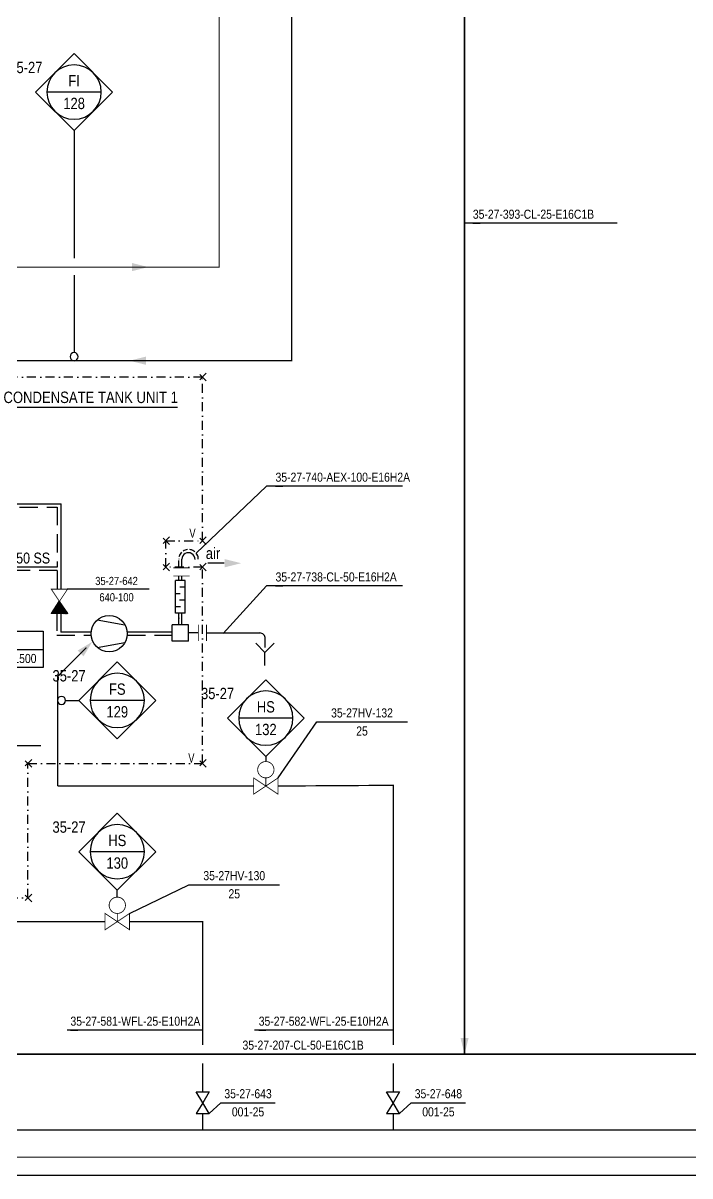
# Model space of a CAD drawing. Header units: millimetres. Extents: x -415 to 12957, y -5 to 599.
# Drawn here: x 10376.4 to 10560.3, y -0.2 to 317.7 of the extents above; entities that cross this region are included whole.
import ezdxf
from ezdxf.enums import TextEntityAlignment as Align

# ---------------------------------------------------------------- set-up
doc = ezdxf.new("R2010")
doc.units = ezdxf.units.MM
doc.header["$LTSCALE"] = 10
doc.header["$MEASUREMENT"] = 0
doc.linetypes.add('DASHDOT2', pattern=[0.5, 0.25, -0.125, 0, -0.125])
doc.linetypes.add('DASHED', pattern=[0.75, 0.5, -0.25])
doc.layers.get('0').update_dxf_attribs({"linetype": 'CONTINUOUS'})
for name, color, linetype in [('ILMAPUTKET', 7, 'CONTINUOUS'), ('KASIVENTTIILIT', 7, 'CONTINUOUS'), ('P-A-SHEET', 3, 'CONTINUOUS'), ('P-COND', 4, 'CONTINUOUS'), ('P-CVPOS', 7, 'CONTINUOUS'), ('P-DELIVERY_LIMIT', 1, 'DASHDOT2'), ('P-EQUIPMENT_POS', 7, 'CONTINUOUS'), ('P-INSTRPOS_TEXTS', 7, 'CONTINUOUS'), ('P-INSTRU', 7, 'CONTINUOUS'), ('P-LINEPOS', 7, 'CONTINUOUS'), ('P-OTHER', 7, 'CONTINUOUS'), ('P-TEXT', 7, 'CONTINUOUS'), ('P-VALVEPOS', 7, 'CONTINUOUS'), ('P-VENTS', 7, 'CONTINUOUS'), ('P-WATER', 3, 'CONTINUOUS'), ('PUMPUT', 7, 'CONTINUOUS'), ('SAATOVENTTIILIT', 7, 'CONTINUOUS'), ('yyyyy', 7, 'CONTINUOUS')]:
    doc.layers.add(name, color=color, linetype=linetype)
doc.layers.add('VESIKIERROT', color=100, linetype='DASHDOT2', lineweight=35)
doc.styles.add('ARIAL', font='ARIALN.TTF')
doc.styles.add('ARIALN', font='ARIALN.TTF')
doc.styles.add('LEGIBLE', font='ARIALN.TTF')
doc.styles.add('MODESTD', font='ARIALN.TTF')
doc.styles.add('SFS', font='ARIALN.TTF')
doc.styles.get("Standard").update_dxf_attribs({"font": 'ARIALN.TTF'})

# ---------------------------------------------------------------- blocks, each defined once
blk = doc.blocks.new('ARROW')
blk.add_solid([(-2.5, -1.25), (-2.5, 1.25), (2.5, 0)])
at = {"linetype": 'Continuous', "flags": 1}
blk.add_attdef('SYM_WIDTH', (0, 0), '', height=3, dxfattribs=at)
blk = doc.blocks.new('*X36')
at = {"color": 0, "linetype": 'Continuous'}
for p, q in [((172.25, 138.38), (172.29, 138.42)), ((172.25, 138.31), (172.33, 138.39)), ((172.25, 138.23), (172.37, 138.36)), ((172.25, 138.16), (172.41, 138.33)), ((172.25, 138.09), (172.45, 138.3)), ((172.25, 138.02), (172.5, 138.27)), ((172.25, 137.95), (172.54, 138.24)), ((172.25, 137.88), (172.58, 138.22)), ((172.25, 137.81), (172.62, 138.19)), ((172.25, 137.74), (172.66, 138.16)), ((172.25, 137.67), (172.71, 138.13)), ((172.25, 137.6), (172.75, 138.1)), ((172.25, 137.53), (172.79, 138.07)), ((172.25, 137.46), (172.83, 138.04)), ((172.25, 137.39), (172.87, 138.01)), ((172.25, 137.32), (172.92, 137.99)), ((172.25, 137.25), (172.96, 137.96)), ((172.25, 137.18), (173, 137.93)), ((172.26, 137.11), (173.04, 137.9)), ((172.26, 137.04), (173.09, 137.87)), ((172.26, 136.97), (173.13, 137.84)), ((172.26, 136.9), (173.17, 137.81)), ((172.26, 136.83), (173.21, 137.79)), ((172.26, 136.76), (173.25, 137.76)), ((172.26, 136.69), (173.3, 137.73)), ((172.26, 136.62), (173.34, 137.7)), ((172.26, 136.55), (173.38, 137.67)), ((172.26, 136.48), (173.42, 137.64)), ((172.26, 136.41), (173.46, 137.61)), ((172.26, 136.34), (173.51, 137.58)), ((172.26, 136.27), (173.55, 137.56)), ((172.26, 136.2), (173.59, 137.53)), ((172.26, 136.13), (173.63, 137.5)), ((172.26, 136.06), (173.67, 137.47)), ((172.26, 135.99), (173.72, 137.44)), ((172.26, 135.92), (173.76, 137.41)), ((172.26, 135.85), (173.8, 137.38)), ((172.27, 135.78), (173.84, 137.36)), ((172.27, 135.71), (173.88, 137.33)), ((172.27, 135.64), (173.93, 137.3)), ((172.27, 135.57), (173.97, 137.27)), ((172.27, 135.5), (174.01, 137.24)), ((172.27, 135.43), (174.05, 137.21)), ((172.27, 135.36), (174.09, 137.18)), ((172.27, 135.29), (174.14, 137.15)), ((172.27, 135.22), (174.18, 137.13)), ((172.27, 135.15), (174.22, 137.1)), ((172.27, 135.08), (174.26, 137.07)), ((172.27, 135.01), (174.3, 137.04)), ((172.27, 134.94), (174.35, 137.01)), ((172.27, 134.87), (174.39, 136.98)), ((172.27, 134.8), (174.43, 136.95)), ((172.27, 134.73), (174.47, 136.93)), ((172.27, 134.66), (174.51, 136.9)), ((172.27, 134.59), (174.56, 136.87)), ((172.27, 134.52), (174.6, 136.84)), ((172.28, 134.45), (174.64, 136.81)), ((172.28, 134.38), (174.68, 136.78)), ((172.28, 134.3), (174.73, 136.75)), ((172.28, 134.23), (174.77, 136.72)), ((172.28, 134.16), (174.81, 136.7)), ((172.28, 134.09), (174.85, 136.67)), ((172.28, 134.02), (174.89, 136.64)), ((172.28, 133.95), (174.94, 136.61)), ((172.28, 133.88), (174.98, 136.58)), ((172.28, 133.81), (175.02, 136.55)), ((172.28, 133.74), (175.06, 136.52)), ((172.28, 133.67), (175.1, 136.5)), ((172.28, 133.6), (175.15, 136.47)), ((172.31, 133.56), (175.19, 136.44)), ((172.52, 133.7), (175.23, 136.41)), ((172.73, 133.84), (175.27, 136.38)), ((172.95, 133.98), (175.31, 136.35)), ((173.16, 134.13), (175.36, 136.32)), ((173.37, 134.27), (175.4, 136.29)), ((173.58, 134.41), (175.44, 136.27)), ((173.8, 134.55), (175.48, 136.24)), ((174.01, 134.7), (175.52, 136.21)), ((174.22, 134.84), (175.57, 136.18)), ((174.44, 134.98), (175.61, 136.15)), ((174.65, 135.12), (175.65, 136.12)), ((174.86, 135.26), (175.69, 136.09)), ((175.08, 135.41), (175.73, 136.07)), ((175.29, 135.55), (175.78, 136.04)), ((175.5, 135.69), (175.82, 136.01)), ((175.71, 135.83), (175.86, 135.98)), ((175.9, 135.95), (175.93, 135.97))]:
    blk.add_line(p, q, dxfattribs=at)
blk = doc.blocks.new('t001_ch')
at = {"const_width": 0.25}
blk.add_lwpolyline([(-3.75, -2.5), (-3.75, 2.5), (3.75, -2.5), (3.75, 2.5), (-3.75, -2.5)], dxfattribs=at)
at = {"linetype": 'Continuous'}
blk.add_lwpolyline([(-0.08, -0.06), (-3.75, 2.44), (-3.72, -2.46), (-0.08, -0.03), (-0.06, -0.03)], dxfattribs=at)
at = {"color": 7, "linetype": 'Continuous'}
for start, end in [(0, 180), (180, 0)]:
    blk.add_arc((-0.02, 0), 0.0625, start, end, dxfattribs=at)
at = {"linetype": 'Continuous'}
blk.add_blockref('*X36', (-176, -136), dxfattribs=at)
at = {"linetype": 'Continuous', "style": 'LEGIBLE', "flags": 9}
for tag, p in [('FC', (0, 3.5)), ('SYM_WIDTH', (0, 0))]:
    blk.add_attdef(tag, p, '', height=1.8, dxfattribs=at)
blk = doc.blocks.new('i001_11')
at = {"layer": 'yyyyy', "const_width": 0.25}
blk.add_lwpolyline([(0, 7.5, 1), (0, 2.5, 1)], format="xyb", close=True, dxfattribs=at)
for points in [[(-3.75, -2.5), (-3.75, 2.5), (3.75, -2.5), (3.75, 2.5), (-3.75, -2.5)], [(0, 2.5), (0, 0)]]:
    blk.add_lwpolyline(points, dxfattribs=at)
at = {"layer": 'yyyyy', "linetype": 'Continuous', "style": 'SFS', "flags": 9}
for tag, p in [('FC', (0, 3.5)), ('SYM_WIDTH', (0, 0))]:
    blk.add_attdef(tag, p, '', height=0.2, dxfattribs=at)
blk = doc.blocks.new('T200FFL')
at = {"const_width": 0.25}
for points in [[(-1.25, 2.5), (-1.25, -2.5)], [(1.25, -2.5), (1.25, 2.5)]]:
    blk.add_lwpolyline(points, dxfattribs=at)
at = {"linetype": 'Continuous', "style": 'SFS', "flags": 9}
for tag, p in [('FC', (0, 3.5)), ('SYM_WIDTH', (0, 0))]:
    blk.add_attdef(tag, p, '', height=0.2, dxfattribs=at)
blk = doc.blocks.new('PPI_0103B')
at = {"color": 0, "linetype": 'ByBlock'}
blk.add_circle((0, 0), 1.25, dxfattribs=at)
blk = doc.blocks.new('PPI_0900A')
at = {"color": 0, "linetype": 'ByBlock'}
blk.add_line((-2.5, 0), (2.5, 0), dxfattribs=at)
blk = doc.blocks.new('PPI_1207A')
at = {"color": 0, "linetype": 'ByBlock'}
for p, q in [((-8.5, 0), (0, 8.5)), ((0, 8.5), (8.5, 0)), ((0, -8.5), (-8.5, 0)), ((-6, 0), (6, 0)), ((8.5, 0), (0, -8.5))]:
    blk.add_line(p, q, dxfattribs=at)
blk.add_circle((0, 0), 6, dxfattribs=at)
blk = doc.blocks.new('PPI_1000A')
at = {"color": 0, "linetype": 'ByBlock'}
blk.add_line((-1, 0), (1, 0), dxfattribs=at)
blk = doc.blocks.new('PPI_1100A')
at = {"color": 0, "linetype": 'ByBlock'}
blk.add_line((0, 0), (2, 0), dxfattribs=at)
blk = doc.blocks.new('P7A1100')
at = {"color": 0, "linetype": 'ByBlock'}
for points in [[(-3, -1.8), (-3, 1.8), (0, 0)], [(3, -1.8), (3, 1.8), (0, 0)]]:
    blk.add_lwpolyline(points, close=True, dxfattribs=at)
blk = doc.blocks.new('PPI_1300A-25_0')
at = {"color": 0, "linetype": 'ByBlock'}
for p, q in [((0, 0), (25, 0)), ((0, -10), (0, 0)), ((25, 0), (25, -10)), ((0, -5), (25, -5)), ((15, -5), (15, -10)), ((25, -10), (0, -10))]:
    blk.add_line(p, q, dxfattribs=at)

msp = doc.modelspace()

# ---------------------------------------------------------------- linework, layer by layer
at = {"layer": 'ILMAPUTKET'}
for points in [[(10239.55, 185.15), (10386.88, 185.15)], [(10386.88, 161.62), (10386.88, 185.15)], [(10419.32, 167.49), (10419.32, 169.52)], [(10420.22, 167.49), (10420.22, 169.86)], [(10420.22, 167.49), (10420.22, 169.52)], [(10431.89, 168.77), (10427.39, 168.77)], [(10385.82, 167.69), (10359.33, 167.69)], [(10419.32, 167.43), (10419.32, 168.24)], [(10421.12, 163.97), (10418.42, 163.97)], [(10421.12, 163.97), (10418.42, 163.97)], [(10418.42, 154.97), (10418.42, 163.97)], [(10419.32, 163.97), (10419.32, 165.24)], [(10421.12, 162.17), (10419.68, 162.17)], [(10420.22, 163.97), (10420.22, 165.24)], [(10421.12, 154.97), (10421.12, 163.97)], [(10419.77, 160.37), (10418.42, 160.37)], [(10419.82, 156.77), (10418.42, 156.77)], [(10421.12, 158.57), (10419.57, 158.57)], [(10386.79, 154.83), (10386.79, 149.79)], [(10421.12, 154.97), (10418.42, 154.97)], [(10419.32, 151.78), (10419.32, 154.96)], [(10420.22, 151.78), (10420.22, 154.96)], [(10395.15, 149.79), (10386.79, 149.79)], [(10417.65, 149.79), (10405.13, 149.79)], [(10417.52, 147.28), (10417.52, 151.78)], [(10422.02, 151.78), (10417.52, 151.78)], [(10422.02, 147.28), (10422.02, 151.78)], [(10424.72, 149.53), (10422.02, 149.53)], [(10426.97, 149.53), (10441.66, 149.53)], [(10422.02, 147.28), (10417.52, 147.28)], [(10443.17, 145.56), (10443.17, 148.05)]]:
    msp.add_lwpolyline(points, dxfattribs=at)
at = {"layer": 'ILMAPUTKET', "linetype": 'DASHED'}
for points in [[(10240.45, 184.25), (10385.82, 184.25)], [(10385.82, 184.25), (10385.82, 167.69)], [(10385.82, 166.79), (10359.33, 166.79)], [(10385.82, 166.79), (10385.82, 161.62)], [(10385.7, 155.09), (10385.7, 148.89)], [(10385.7, 148.89), (10395.15, 148.89)], [(10405.13, 148.89), (10417.65, 148.89)]]:
    msp.add_lwpolyline(points, dxfattribs=at)
at = {"layer": 'ILMAPUTKET'}
for centre, radius, start, end in [((10422.02, 169.86), 2.7, 134.5227, 163.2313), ((10422.02, 169.86), 1.8, 358.2343, 180.0055), ((10422.02, 169.87), 2.69, 96.4301, 123.4744), ((10422.02, 169.86), 2.7, 72.1013, 81.6477), ((10422.02, 169.86), 2.7, 50.397, 75.0711), ((10422.05, 169.86), 2.73, 177.482, 179.9999), ((10422, 169.87), 2.68, 156.5324, 166.0085), ((10422.02, 169.86), 2.7, 24.8938, 39.5141), ((10422.03, 169.87), 2.7, 0.5637, 27.2473), ((10422.05, 153.55), 2.73, 177.482, 179.9999), ((10417.49, 153.55), 2.73, 0.0001, 2.518), ((10441.69, 148.05), 1.49, 358.8069, 90.6737)]:
    msp.add_arc(centre, radius, start, end, dxfattribs=at)
at = {"layer": 'P-A-SHEET', "color": 7, "const_width": 0.35}
for points in [[(-410, 0), (12952.06, 0), (12952.06, 594), (-410, 594)], [(-405, 5), (12947.06, 5), (12947.06, 589), (-405, 589)]]:
    msp.add_lwpolyline(points, close=True, dxfattribs=at)
at = {"layer": 'P-COND', "linetype": 'Continuous', "const_width": 0.5}
for points in [[(10498.14, 397.48), (10498.14, 33.39)], [(9965.01, 33.39), (12427.18, 33.39)]]:
    msp.add_lwpolyline(points, dxfattribs=at)
at = {"layer": 'P-CVPOS'}
for points in [[(10446.72, 109.58), (10457.37, 125), (10482.37, 125)], [(10405.77, 72.2), (10422.14, 80.12), (10447.14, 80.12)]]:
    msp.add_lwpolyline(points, dxfattribs=at)
at = {"layer": 'P-DELIVERY_LIMIT'}
for points in [[(10415.73, 167.69), (10415.73, 174.95), (10425.87, 174.95), (10425.87, 220.08), (10203.89, 220.08), (10203.89, 172.82), (10177.81, 172.82), (10177.81, 207.54), (10141.5, 207.54), (10141.5, 179.93), (10116.27, 179.93), (10116.27, 161.15), (10081.77, 161.15), (10081.77, 76.49), (10377.73, 76.49), (10377.73, 113.57), (10425.87, 113.57), (10425.87, 167.69), (10415.73, 167.69)], [(10426.93, 219.02), (10424.81, 221.14)], [(10426.93, 221.14), (10424.81, 219.02)], [(10416.79, 173.89), (10414.67, 176.01)], [(10416.79, 176.01), (10414.67, 173.89)], [(10426.93, 173.89), (10424.81, 176.01)], [(10426.93, 176.01), (10424.81, 173.89)], [(10416.79, 166.63), (10414.66, 168.75)], [(10416.79, 168.75), (10414.67, 166.62)], [(10426.93, 166.63), (10424.81, 168.75)], [(10426.93, 168.75), (10424.81, 166.62)], [(10378.79, 112.51), (10376.67, 114.63)], [(10378.79, 114.63), (10376.67, 112.51)], [(10426.93, 112.51), (10424.81, 114.63)], [(10426.93, 114.63), (10424.81, 112.51)], [(10378.79, 75.43), (10376.67, 77.55)], [(10378.79, 77.55), (10376.67, 75.43)]]:
    msp.add_lwpolyline(points, dxfattribs=at)
at = {"layer": 'P-INSTRU'}
for points in [[(10390.48, 288.06), (10390.48, 252.9)], [(10390.48, 248.16), (10390.48, 226.83)], [(10388.14, 130.93), (10391.78, 130.93)], [(10443.35, 115.44), (10443.35, 114.28)], [(10402.39, 76.7), (10402.39, 78.62)]]:
    msp.add_lwpolyline(points, dxfattribs=at)
at = {"layer": 'P-LINEPOS'}
for points in [[(10481.03, 189.99), (10443.53, 189.99), (10424.13, 171.55)], [(10481.03, 162.49), (10443.53, 162.49), (10431.62, 149.39)]]:
    msp.add_lwpolyline(points, dxfattribs=at)
at = {"layer": 'P-OTHER'}
for points in [[(10540.2, 262.5), (10498.14, 262.5)], [(10425.94, 40), (10388.6, 40)], [(10478.47, 40), (10440.25, 40)]]:
    msp.add_lwpolyline(points, dxfattribs=at)
at = {"layer": 'P-TEXT'}
msp.add_lwpolyline([(10370.72, 211.76), (10418.97, 211.76)], dxfattribs=at)
at = {"layer": 'P-VALVEPOS'}
for points in [[(10411.18, 161.62), (10388.58, 161.62)], [(10381.35, 118.44), (10358.75, 118.44), (10356.97, 107.98)], [(10427.74, 17), (10430.94, 20), (10445.94, 20)], [(10480.24, 17), (10483.44, 20), (10498.44, 20)]]:
    msp.add_lwpolyline(points, dxfattribs=at)
at = {"layer": 'P-WATER', "const_width": 0.35}
for points in [[(10285.77, 224.58), (10450.48, 224.58), (10450.48, 375), (10202.77, 375)], [(10352.08, 250.4), (10430.48, 250.4), (10430.48, 360.48), (10202.77, 360.48)], [(10385.92, 107.33), (10385.92, 137.52), (10393.87, 145.5)], [(10385.92, 107.33), (10439.97, 107.33)], [(10446.72, 107.33), (10478.47, 107.53), (10478.47, 35.89)], [(10425.94, 23), (10425.94, 30.89)], [(10478.47, 30.89), (10478.47, 23)], [(10425.94, 12.5), (10425.94, 17)], [(10478.47, 17), (10478.47, 12.5)], [(9965.01, 12.5), (12405.83, 12.5)]]:
    msp.add_lwpolyline(points, dxfattribs=at)
at = {"layer": 'P-WATER'}
for points in [[(10277.62, 75.13, 0.35, 0.35, 0), (10277.62, 69.95, 0.35, 0.35, 0), (10399.02, 69.95, 0, 0, 0)], [(10405.77, 69.95, 0.35, 0.35, 0), (10425.94, 69.95, 0.35, 0.35, 0), (10425.94, 35.89, 0, 0, 0)]]:
    msp.add_lwpolyline(points, format="xyseb", dxfattribs=at)
at = {"layer": 'PUMPUT'}
for points in [[(10404.44, 151.68), (10396.81, 153.07)], [(10404.44, 146.86), (10396.81, 145.48)], [(10443.11, 144.13), (10440.57, 146.68)], [(10445.66, 146.68), (10443.11, 144.13)], [(10443.11, 140.53), (10443.11, 144.13)]]:
    msp.add_lwpolyline(points, dxfattribs=at)
msp.add_circle((10400.15, 149.34), 5, dxfattribs=at)

# ---------------------------------------------------------------- block references
at = {"layer": 'ILMAPUTKET', "yscale": 0.900000000000091, "zscale": 0.900000000000091}
for name, p, xscale, rotation in [('ARROW', (10434.28, 168.77), -0.900000000000091, 180), ('T200FFL', (10420.08, 166.36), 0.900000000000091, 270)]:
    msp.add_blockref(name, p, dxfattribs=dict(at, xscale=xscale, rotation=rotation))
at = {"layer": 'ILMAPUTKET', "xscale": 0.900000000000091, "yscale": 0.900000000000091, "zscale": 0.900000000000091}
msp.add_blockref('T200FFL', (10425.85, 149.53), dxfattribs=at)
at = {"layer": 'KASIVENTTIILIT', "xscale": -0.900000000000091, "yscale": 0.900000000000091, "zscale": 0.900000000000091, "rotation": 270}
msp.add_blockref('t001_ch', (10386.43, 158.25), dxfattribs=at)
at = {"layer": 'P-COND', "linetype": 'Continuous', "xscale": -0.900000000000091, "yscale": 0.900000000000091, "zscale": 0.900000000000091, "rotation": 89.99999999999937}
msp.add_blockref('ARROW', (10498.14, 35.64), dxfattribs=at)
at = {"layer": 'P-CVPOS', "color": 140, "xscale": -1, "rotation": 180}
for p in [(10469.87, 125), (10434.64, 80.12)]:
    msp.add_blockref('PPI_1000A', p, dxfattribs=at)
at = {"layer": 'P-EQUIPMENT_POS', "color": 140}
msp.add_blockref('PPI_1300A-25_0', (10356.92, 150), dxfattribs=at)
at = {"layer": 'P-INSTRU', "color": 140}
for name, p, xscale, yscale, zscale in [('PPI_1207A', (10390.48, 298.66), -1.2478, 1.2478, 1.2478), ('PPI_1207A', (10402.39, 130.93), -1.2478, 1.2478, 1.2478), ('PPI_1207A', (10443.35, 126.05), -1.2478, 1.2478, 1.2478), ('PPI_0103B', (10387.01, 130.93), -0.900000000000091, 0.900000000000091, 0.900000000000091), ('PPI_1207A', (10402.39, 89.22), -1.2478, 1.2478, 1.2478)]:
    msp.add_blockref(name, p, dxfattribs=dict(at, xscale=xscale, yscale=yscale, zscale=zscale))
at = {"layer": 'P-INSTRU', "color": 140, "xscale": -0.900000000000091, "yscale": 0.900000000000091, "zscale": 0.900000000000091, "rotation": 270}
msp.add_blockref('PPI_0103B', (10390.48, 225.7), dxfattribs=at)
at = {"layer": 'P-LINEPOS', "color": 140}
for p in [(10500.44, 262.5), (10446.03, 189.99), (10446.03, 162.49), (10389.47, 40), (10441.39, 40), (10436.92, 33.39)]:
    msp.add_blockref('PPI_1100A', p, dxfattribs=at)
at = {"layer": 'P-VALVEPOS', "color": 140, "xscale": -0.9, "yscale": 0.9, "zscale": 0.9}
msp.add_blockref('PPI_0900A', (10402.18, 161.62), dxfattribs=at)
at = {"layer": 'P-VALVEPOS', "color": 140, "xscale": -1, "rotation": 180}
for p in [(10438.44, 20), (10490.94, 20)]:
    msp.add_blockref('PPI_0900A', p, dxfattribs=at)
at = {"layer": 'P-VENTS', "xscale": -1, "rotation": 270}
for p in [(10425.94, 20), (10478.44, 20)]:
    msp.add_blockref('P7A1100', p, dxfattribs=at)
at = {"layer": 'SAATOVENTTIILIT', "xscale": -0.8999999999996362, "yscale": 0.8999999999996362, "zscale": 0.8999999999996362}
for p in [(10443.35, 107.33), (10402.39, 69.95)]:
    msp.add_blockref('i001_11', p, dxfattribs=at)
at = {"layer": 'VESIKIERROT'}
for p, xscale, yscale, zscale, rotation in [((10408.71, 250.42), -0.8999999999996362, 0.8999999999996362, 0.8999999999996362, 180), ((10393.87, 145.5), -0.9000000000000233, 0.9000000000000232, 0.9000000000000232, 225)]:
    msp.add_blockref('ARROW', p, dxfattribs=dict(at, xscale=xscale, yscale=yscale, zscale=zscale, rotation=rotation))
at = {"layer": 'VESIKIERROT', "xscale": -0.8999999999996362, "yscale": 0.8999999999996362, "zscale": 0.8999999999996362}
msp.add_blockref('ARROW', (10408.01, 224.6), dxfattribs=at)

# ---------------------------------------------------------------- texts
at = {"layer": 'ILMAPUTKET', "style": 'MODESTD'}
msp.add_text('air', height=3.15, dxfattribs=at).set_placement((10426.78, 169.93))
at = {"layer": 'P-CVPOS', "color": 140, "style": 'ARIAL'}
for s, p in [('35-27HV-132', (10469.87, 127.5)), ('25', (10469.87, 122.5)), ('35-27HV-130', (10434.64, 82.62)), ('25', (10434.64, 77.62))]:
    msp.add_text(s, height=2.5, dxfattribs=at).set_placement(p, align=Align.MIDDLE)
at = {"layer": 'P-DELIVERY_LIMIT', "char_height": 2.5, "width": 12, "attachment_point": 3, "rotation": 0.053}
for insert in [(10423.9, 178.28), (10423.59, 116.32)]:
    msp.add_mtext('{\\W0.9;\\T0.95;V}', dxfattribs=dict(at, insert=insert))
at = {"layer": 'P-EQUIPMENT_POS', "color": 140, "style": 'ARIAL'}
msp.add_text('1500', height=2.5, dxfattribs=at).set_placement((10376.92, 142.5), align=Align.MIDDLE)
at = {"layer": 'P-INSTRPOS_TEXTS', "style": 'ARIAL'}
for p in [(10381.74, 303.9), (10393.66, 136.17), (10434.61, 131.29), (10393.66, 94.46)]:
    msp.add_text('35-27', height=3.119, dxfattribs=at).set_placement(p, align=Align.RIGHT)
for s, p in [('FI', (10390.48, 301.78)), ('128', (10390.48, 295.54)), ('FS', (10402.39, 134.05)), ('HS', (10443.35, 129.17)), ('129', (10402.39, 127.81)), ('132', (10443.35, 122.93)), ('HS', (10402.39, 92.34)), ('130', (10402.39, 86.1))]:
    msp.add_text(s, height=3.119, dxfattribs=at).set_placement(p, align=Align.MIDDLE)
at = {"layer": 'P-LINEPOS', "color": 140, "style": 'ARIAL'}
for s, p in [('35-27-393-CL-25-E16C1B', (10500.44, 265)), ('35-27-740-AEX-100-E16H2A', (10446.03, 192.49)), ('35-27-738-CL-50-E16H2A', (10446.03, 164.99)), ('35-27-581-WFL-25-E10H2A', (10389.47, 42.5)), ('35-27-582-WFL-25-E10H2A', (10441.39, 42.5)), ('35-27-207-CL-50-E16C1B', (10436.92, 35.89))]:
    msp.add_text(s, height=2.5, dxfattribs=at).set_placement(p, align=Align.MIDDLE_LEFT)
at = {"layer": 'P-TEXT', "style": 'ARIALN'}
for s, height, p in [('CONDENSATE TANK UNIT 1', 3.15, (10371, 212.93)), ('DN 50 SS', 3, (10368.59, 168.69))]:
    msp.add_text(s, height=height, dxfattribs=at).set_placement(p)
at = {"layer": 'P-VALVEPOS', "color": 140, "style": 'ARIAL'}
for s, height, p in [('35-27-642', 2.25, (10402.18, 163.87)), ('640-100', 2.25, (10402.18, 159.37)), ('35-27-643', 2.5, (10438.44, 22.5)), ('35-27-648', 2.5, (10490.94, 22.5)), ('001-25', 2.5, (10438.44, 17.5)), ('001-25', 2.5, (10490.94, 17.5))]:
    msp.add_text(s, height=height, dxfattribs=at).set_placement(p, align=Align.MIDDLE)

doc.saveas('drawing.dxf')
